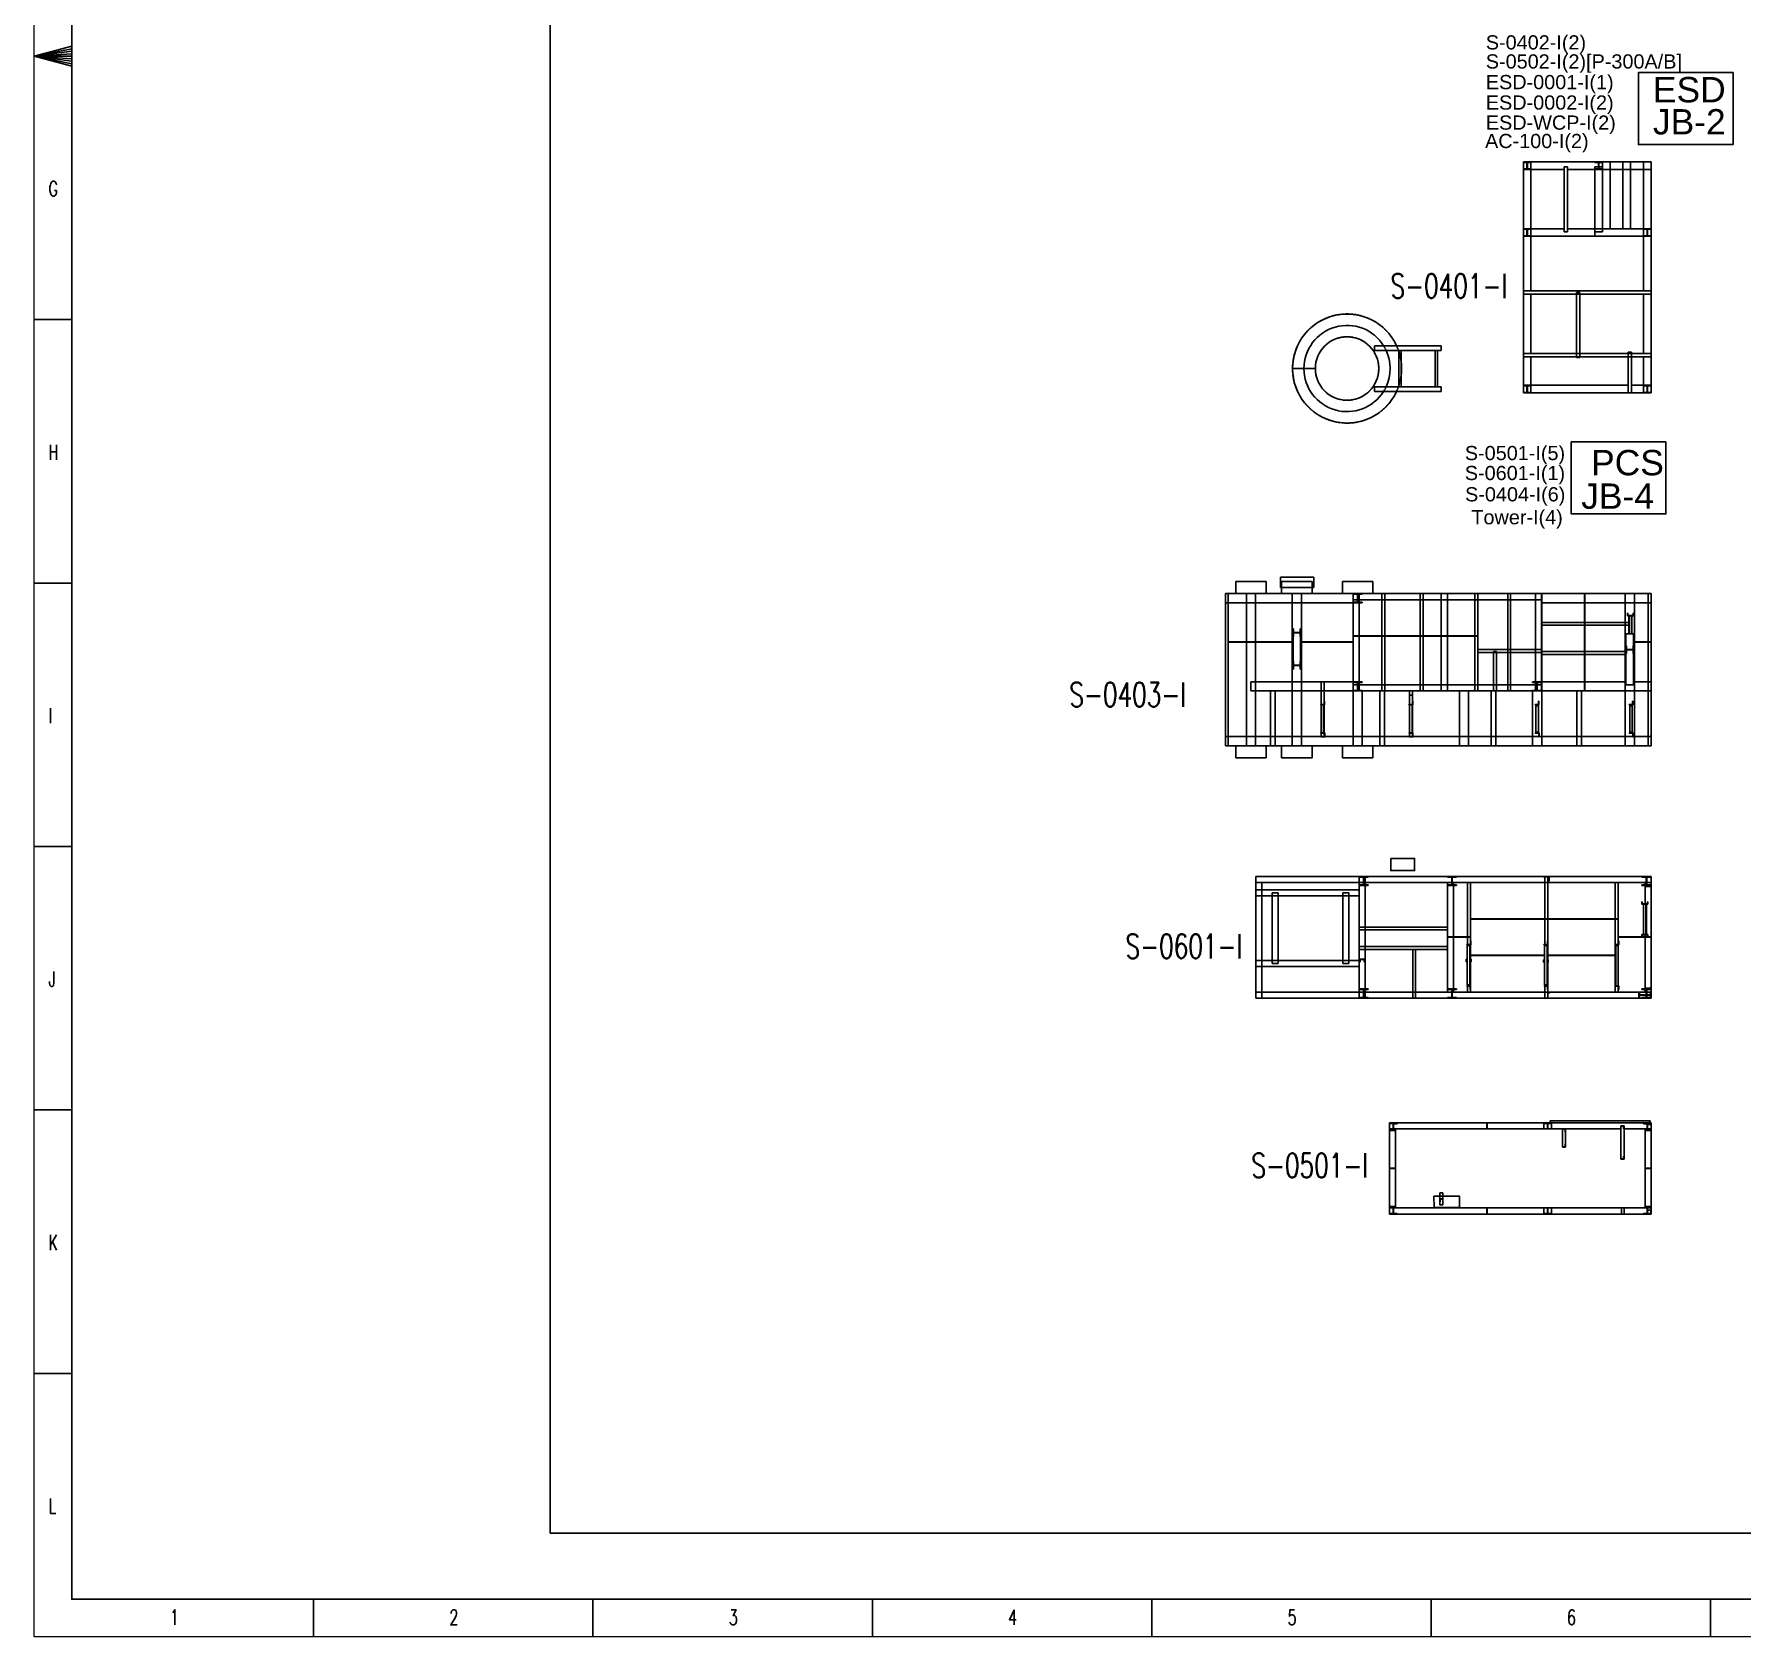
# Model space of a CAD drawing. Header units: inches. Extents: x 19 to 715735, y 34 to 210034.
# Drawn here: x 418735 to 532187, y 34 to 106499 of the extents above; entities that cross this region are included whole.
import ezdxf
from ezdxf.enums import TextEntityAlignment as Align

# ---------------------------------------------------------------- set-up
doc = ezdxf.new("R2010")
doc.units = ezdxf.units.IN
doc.header["$MEASUREMENT"] = 0
doc.linetypes.add('CABLEROUTEPROGRESSUNIT-EMBED 1_DWG$0$HIDDEN2', pattern=[0.1875, 0.125, -0.0625])
for name, color, linetype in [('CABLEROUTEPROGRESSUNIT-EMBED 1_DWG$0$DwgTemplate', 7, 'Continuous'), ('cables', 7, 'Continuous'), ('ELECTRICAL', 7, 'Continuous'), ('Junction Boxes', 1, 'Continuous')]:
    doc.layers.add(name, color=color, linetype=linetype)
doc.layers.add('Layout', color=6, linetype='Continuous', lineweight=20)
doc.layers.add('SKIDS', color=3, linetype='Continuous', lineweight=30)
doc.styles.add('HZTXT', font='txt_qlt.shx', dxfattribs={"width": 0.7, "bigfont": 'hztxt.shx'})
doc.styles.get("Standard").update_dxf_attribs({"font": 'arial.ttf'})
doc.styles.add('TEG BORDER', font='txt_qlt.shx', dxfattribs={"width": 0.7, "bigfont": 'hztxt.shx'})

# ---------------------------------------------------------------- blocks, each defined once
blk = doc.blocks.new('TEG BORDER A2')
at = {"linetype": 'Continuous'}
for p, q in [((5, 415), (5, 5)), ((5, 5), (489, 5))]:
    blk.add_line(p, q, dxfattribs=at)
for p, q in [((5, 210), (0, 210)), ((1.25, 210), (3.75, 210)), ((0, 175), (5, 175)), ((0, 140), (5, 140)), ((0, 105), (5, 105)), ((0, 70), (5, 70)), ((0, 35), (5, 35)), ((37.12, 0), (37.12, 5)), ((74.25, 0), (74.25, 5)), ((111.38, 0), (111.38, 5)), ((148.5, 0), (148.5, 5)), ((185.63, 0), (185.63, 5)), ((222.75, 0), (222.75, 5))]:
    blk.add_line(p, q)
at = {"color": 5, "lineweight": 15}
blk.add_lwpolyline([(0, 420), (594, 420), (594, 0), (0, 0)], close=True, dxfattribs=at)
blk.add_lwpolyline([(5, 415), (589, 415), (589, 5), (5, 5)], close=True)
blk.add_lwpolyline([(0, 210), (5, 211.34), (5, 208.66), (0, 210), (5, 211), (5, 210.67), (0, 210), (5, 210.33), (5, 209.67), (0, 210), (5, 209.33), (5, 209), (0, 210)])
at = {"char_height": 2, "width": 2, "style": 'TEG BORDER'}
for s, insert, attachment_point in [('G', (1.91, 193.39), 1), ('H', (1.91, 158.39), 1), ('I', (1.91, 123.39), 1), ('J', (1.91, 88.39), 1), ('K', (1.91, 53.39), 1), ('L', (1.91, 18.39), 1), ('1', (18.05, 1.59), 7), ('2', (55.17, 1.59), 7), ('3', (92.3, 1.59), 7), ('4', (129.42, 1.59), 7), ('5', (166.55, 1.59), 7), ('6', (203.67, 1.59), 7)]:
    blk.add_mtext(s, dxfattribs=dict(at, insert=insert, attachment_point=attachment_point))

msp = doc.modelspace()

# ---------------------------------------------------------------- linework, layer by layer
at = {"layer": 'CABLEROUTEPROGRESSUNIT-EMBED 1_DWG$0$DwgTemplate', "color": 9, "linetype": 'Continuous', "lineweight": 25}
for p, q in [((517672, 97983), (517672, 98020)), ((517672, 98020), (518177, 98020)), ((517672, 98020), (522925, 98020)), ((517672, 97515), (517672, 98020)), ((517672, 89440), (517672, 98020)), ((517672, 98020), (518177, 98020)), ((517912, 97983), (517672, 97983)), ((517912, 97551), (517912, 97983)), ((517938, 97983), (518177, 97983)), ((517938, 97551), (517938, 97983)), ((518177, 98020), (518177, 97983)), ((518177, 89440), (518177, 98020)), ((520393, 97678), (520393, 93373)), ((520393, 97678), (520608, 97678)), ((520608, 97678), (520608, 93373)), ((522420, 97983), (522420, 98020)), ((522420, 98020), (522925, 98020)), ((522659, 97983), (522420, 97983)), ((522420, 97678), (522420, 93373)), ((522420, 97678), (522925, 97678)), ((522659, 97551), (522659, 97983)), ((522685, 97983), (522925, 97983)), ((522685, 97551), (522685, 97983)), ((522925, 98020), (523430, 98020)), ((522925, 98020), (526157, 98020)), ((522925, 98020), (522925, 97983)), ((522925, 98020), (522925, 97515)), ((522925, 97678), (522925, 93373)), ((523430, 98020), (523430, 93575)), ((524288, 98020), (524793, 98020)), ((524288, 98020), (524288, 93575)), ((524793, 98020), (524793, 93575)), ((525652, 98020), (526157, 98020)), ((525652, 98020), (525652, 93575)), ((526157, 98020), (526157, 93575)), ((526157, 98020), (526157, 97515)), ((517672, 97551), (517912, 97551)), ((517672, 97551), (517672, 97515)), ((517672, 97515), (518177, 97515)), ((517672, 97515), (520393, 97515)), ((518177, 97551), (517938, 97551)), ((518177, 97515), (518177, 97551)), ((518177, 97515), (520393, 97515)), ((518177, 97515), (518177, 89440)), ((520608, 97515), (522420, 97515)), ((520608, 97515), (522925, 97515)), ((522420, 97551), (522659, 97551)), ((522420, 97551), (522420, 97515)), ((522420, 97515), (522925, 97515)), ((522420, 97515), (522420, 93070)), ((522925, 97551), (522685, 97551)), ((522925, 97515), (522925, 97551)), ((525652, 97515), (522925, 97515)), ((522925, 97515), (526157, 97515)), ((525652, 93575), (525652, 97515)), ((517672, 93070), (517672, 93575)), ((517672, 93575), (520393, 93575)), ((517672, 93539), (517672, 93575)), ((517672, 93575), (518177, 93575)), ((517912, 93539), (517672, 93539)), ((517672, 93107), (517672, 93070)), ((517672, 93107), (517912, 93107)), ((517672, 93070), (526157, 93070)), ((517672, 93070), (518177, 93070)), ((517912, 93107), (517912, 93539)), ((517938, 93539), (518177, 93539)), ((517938, 93107), (517938, 93539)), ((518177, 93107), (517938, 93107)), ((518177, 93575), (518177, 93539)), ((518177, 93070), (518177, 93107)), ((520608, 93373), (520393, 93373)), ((520608, 93575), (526157, 93575)), ((522925, 93373), (522420, 93373)), ((522420, 93070), (525652, 93070)), ((525652, 93575), (526157, 93575)), ((525652, 93539), (525652, 93575)), ((525652, 93575), (526157, 93575)), ((525652, 93575), (525652, 89440)), ((525891, 93539), (525652, 93539)), ((525652, 93107), (525891, 93107)), ((525652, 93107), (525652, 93070)), ((525652, 93070), (526157, 93070)), ((525652, 89440), (525652, 93070)), ((525891, 93107), (525891, 93539)), ((525918, 93107), (525918, 93539)), ((525918, 93539), (526157, 93539)), ((526157, 93107), (525918, 93107)), ((526157, 93575), (526157, 93070)), ((526157, 93575), (526157, 93539)), ((526157, 93575), (526157, 89440)), ((526157, 93070), (526157, 93107)), ((517672, 89226), (517672, 89440)), ((526157, 89440), (517672, 89440)), ((526157, 89226), (517672, 89226)), ((517672, 85278), (517672, 89226)), ((518177, 89226), (518177, 85278)), ((518177, 85278), (518177, 89226)), ((521202, 89331), (521202, 85027)), ((521202, 89331), (521416, 89331)), ((521416, 89331), (521416, 85027)), ((525652, 85278), (525652, 89226)), ((525652, 89226), (525652, 85278)), ((526157, 89440), (526157, 89226)), ((526157, 89226), (526157, 85278)), ((512218, 85802), (507780, 85802)), ((507780, 85495), (507780, 85802)), ((512218, 85495), (507780, 85495)), ((509389, 85495), (509389, 83070)), ((509389, 85495), (509551, 85495)), ((509551, 85495), (509551, 83070)), ((511814, 85495), (511814, 83070)), ((511814, 85495), (511975, 85495)), ((511975, 83070), (511975, 85495)), ((512218, 85802), (512218, 85495)), ((517672, 85064), (517672, 85278)), ((526157, 85278), (517672, 85278)), ((524636, 85384), (524850, 85384)), ((524636, 85384), (524636, 82666)), ((524850, 85384), (524850, 82666)), ((526157, 85278), (526157, 85064)), ((526157, 85064), (517672, 85064)), ((517672, 83171), (517672, 85064)), ((518177, 85064), (518177, 83171)), ((518177, 83171), (518177, 85064)), ((521416, 85027), (521202, 85027)), ((525652, 83171), (525652, 85064)), ((525652, 85064), (525652, 83171)), ((526157, 85064), (526157, 83171)), ((512218, 83070), (507780, 83070)), ((507780, 82763), (507780, 83070)), ((509551, 83070), (509389, 83070)), ((511975, 83070), (511814, 83070)), ((512218, 83070), (512218, 82763)), ((517672, 83171), (518177, 83171)), ((517672, 83135), (517672, 83171)), ((517672, 82703), (517672, 83135)), ((517912, 83135), (517672, 83135)), ((517672, 82703), (517672, 83135)), ((517912, 82703), (517912, 83135)), ((517938, 83135), (518177, 83135)), ((517938, 82703), (517938, 83135)), ((524636, 83171), (518177, 83171)), ((524636, 83171), (518177, 83171)), ((518177, 83171), (518177, 83135)), ((518177, 82703), (518177, 83135)), ((525652, 83171), (524850, 83171)), ((525652, 83171), (524850, 83171)), ((525652, 83135), (525652, 83171)), ((525652, 83171), (526157, 83171)), ((525891, 83135), (525652, 83135)), ((525652, 83135), (525652, 82703)), ((525891, 82703), (525891, 83135)), ((525918, 83135), (526157, 83135)), ((525918, 82703), (525918, 83135)), ((526157, 83171), (526157, 83135)), ((526157, 83135), (526157, 82703)), ((526157, 83135), (526157, 82703)), ((507780, 82763), (512218, 82763)), ((517672, 82703), (517912, 82703)), ((517672, 82703), (517672, 82666)), ((517672, 82666), (518177, 82666)), ((518177, 82703), (517938, 82703)), ((518177, 82666), (518177, 82703)), ((524636, 82666), (518177, 82666)), ((524850, 82666), (524636, 82666)), ((525652, 82666), (524850, 82666)), ((525652, 82703), (525891, 82703)), ((525652, 82703), (525652, 82666)), ((525652, 82666), (526157, 82666)), ((526157, 82703), (525918, 82703)), ((526157, 82666), (526157, 82703)), ((497874, 69333), (498068, 69333)), ((497874, 69333), (497874, 59232)), ((497874, 68727), (497874, 69333)), ((506359, 69333), (497874, 69333)), ((498068, 69333), (498068, 59232)), ((498561, 69333), (498561, 70141)), ((498561, 70141), (500581, 70141)), ((499268, 69333), (499874, 69333)), ((499268, 59232), (499268, 69333)), ((499874, 59232), (499874, 69333)), ((500581, 70141), (500581, 69333)), ((501612, 70141), (503632, 70141)), ((501612, 69333), (501612, 70141)), ((502319, 69333), (502925, 69333)), ((502319, 59232), (502319, 69333)), ((502925, 59232), (502925, 69333)), ((503632, 70141), (503632, 69333)), ((505652, 70141), (507672, 70141)), ((505652, 69333), (505652, 70141)), ((506965, 69333), (506359, 69333)), ((506359, 69333), (506359, 69293)), ((506359, 69333), (506763, 69333)), ((506359, 69333), (506359, 62868)), ((506359, 68929), (506359, 69333)), ((518884, 69333), (506359, 69333)), ((506359, 69293), (506648, 69293)), ((506648, 69293), (506648, 68767)), ((506676, 68767), (506676, 69293)), ((506676, 69293), (506965, 69293)), ((506763, 69333), (506763, 62868)), ((506965, 69293), (506965, 69333)), ((507672, 70141), (507672, 69333)), ((508266, 69333), (508266, 62868)), ((508266, 69333), (508460, 69333)), ((508460, 69333), (508460, 62868)), ((510812, 69333), (511006, 69333)), ((510812, 62868), (510812, 69333)), ((511006, 62868), (511006, 69333)), ((512218, 69333), (512622, 69333)), ((512218, 62868), (512218, 69333)), ((512622, 62868), (512622, 69333)), ((512622, 69333), (512622, 69309)), ((514448, 69333), (514448, 62868)), ((514448, 69333), (514642, 69333)), ((514642, 69333), (514642, 62868)), ((516630, 69333), (516824, 69333)), ((516630, 69333), (516630, 62868)), ((516824, 69333), (516824, 62868)), ((518480, 62868), (518480, 69333)), ((518480, 69333), (518884, 69333)), ((518884, 62868), (518884, 69333)), ((518884, 69333), (518884, 68929)), ((518891, 69333), (518884, 69333)), ((518884, 69293), (518884, 69333)), ((518884, 69293), (518891, 69293)), ((518891, 69333), (518891, 59232)), ((526157, 69333), (518891, 69333)), ((518891, 69333), (518891, 69293)), ((521741, 69333), (521765, 69333)), ((521741, 67232), (521741, 69333)), ((521765, 69333), (521765, 67232)), ((524440, 59232), (524440, 69333)), ((524440, 69333), (525046, 69333)), ((525046, 59232), (525046, 69333)), ((525963, 69333), (526157, 69333)), ((525963, 59232), (525963, 69333)), ((526157, 59232), (526157, 69333)), ((526157, 69333), (526157, 68727)), ((506359, 68727), (497874, 68727)), ((506359, 68727), (498068, 68727)), ((498068, 68727), (498068, 59838)), ((518884, 68929), (506359, 68929)), ((506648, 68767), (506359, 68767)), ((506359, 68767), (506359, 68727)), ((506359, 68727), (506965, 68727)), ((506965, 68767), (506676, 68767)), ((518480, 68929), (506763, 68929)), ((506763, 68929), (506763, 63272)), ((506965, 68727), (506965, 68767)), ((518480, 63272), (518480, 68929)), ((518884, 68727), (518884, 68767)), ((518884, 68767), (518891, 68767)), ((518884, 68727), (518891, 68727)), ((518891, 68767), (518891, 68727)), ((525963, 68727), (518891, 68727)), ((526157, 68727), (518891, 68727)), ((525963, 59838), (525963, 68727)), ((502406, 67000), (502369, 67000)), ((502369, 67000), (502369, 66495)), ((502406, 66760), (502406, 67000)), ((502838, 67000), (502838, 66760)), ((502874, 67000), (502838, 67000)), ((502874, 66495), (502874, 67000)), ((524672, 67426), (518891, 67426)), ((518891, 67232), (518891, 67426)), ((524672, 67232), (518891, 67232)), ((521741, 67232), (521765, 67232)), ((521741, 65293), (521741, 67232)), ((521765, 67232), (521741, 67232)), ((521765, 67232), (521765, 65293)), ((524588, 68026), (524588, 67864)), ((524619, 68026), (524588, 68026)), ((524588, 67864), (524999, 67864)), ((524619, 67877), (524619, 68026)), ((524968, 67877), (524619, 67877)), ((524672, 67864), (524672, 66666)), ((524715, 67864), (524715, 66666)), ((524878, 66666), (524878, 67864)), ((524968, 68026), (524968, 67877)), ((524999, 68026), (524968, 68026)), ((524999, 67864), (524999, 68026)), ((498057, 66101), (498057, 66125)), ((498057, 66125), (499571, 66125)), ((499571, 66101), (498057, 66101)), ((499571, 66125), (499571, 66101)), ((499571, 66125), (502369, 66125)), ((499571, 66101), (499571, 66125)), ((502369, 66101), (499571, 66101)), ((502369, 66747), (502874, 66747)), ((502369, 64565), (502369, 66747)), ((502369, 66495), (502406, 66495)), ((502838, 66760), (502406, 66760)), ((502406, 66734), (502838, 66734)), ((502406, 66495), (502406, 66734)), ((502838, 66734), (502838, 66495)), ((502838, 66495), (502874, 66495)), ((502874, 64565), (502874, 66747)), ((502874, 66125), (506359, 66125)), ((506359, 66101), (502874, 66101)), ((506359, 66529), (508460, 66529)), ((506359, 66505), (506359, 66529)), ((508460, 66505), (506359, 66505)), ((508460, 66529), (508460, 66505)), ((508460, 66505), (508460, 66529)), ((508460, 66529), (511006, 66529)), ((511006, 66505), (508460, 66505)), ((511006, 66505), (511006, 66529)), ((511006, 66529), (512420, 66529)), ((511006, 66529), (511006, 66505)), ((512420, 66505), (511006, 66505)), ((512420, 66505), (512420, 66529)), ((512420, 66529), (514642, 66529)), ((512420, 66529), (512420, 66505)), ((514642, 66505), (512420, 66505)), ((514642, 66529), (514642, 66505)), ((518884, 66125), (518891, 66125)), ((518891, 66101), (518884, 66101)), ((518891, 66125), (518891, 66101)), ((524490, 65868), (524490, 66666)), ((524490, 66666), (524996, 66666)), ((524527, 65868), (524490, 65868)), ((524490, 65868), (524490, 65363)), ((524527, 65629), (524527, 65868)), ((524959, 65868), (524959, 65629)), ((524996, 65868), (524959, 65868)), ((524996, 65868), (524996, 66666)), ((524996, 66125), (526157, 66125)), ((526157, 66101), (524996, 66101)), ((524996, 65363), (524996, 65868)), ((524999, 65844), (524996, 65844)), ((524999, 65682), (524999, 65844)), ((526157, 66125), (526157, 66101)), ((502406, 64818), (502369, 64818)), ((502369, 64818), (502369, 64313)), ((502406, 64578), (502406, 64818)), ((502838, 64818), (502838, 64578)), ((502874, 64818), (502838, 64818)), ((502874, 64313), (502874, 64818)), ((514642, 65422), (514642, 65616)), ((514642, 65616), (518884, 65616)), ((514642, 65422), (518884, 65422)), ((515692, 62868), (515692, 65495)), ((515692, 65495), (515886, 65495)), ((515886, 62868), (515886, 65495)), ((518884, 65616), (518884, 65422)), ((524490, 65486), (518891, 65486)), ((518891, 65293), (518891, 65486)), ((524490, 65293), (518891, 65293)), ((521765, 65293), (521741, 65293)), ((521741, 62868), (521741, 65293)), ((521741, 65293), (521765, 65293)), ((521765, 65293), (521765, 62868)), ((524490, 65363), (524527, 65363)), ((524490, 63272), (524490, 65363)), ((524959, 65629), (524527, 65629)), ((524527, 65363), (524527, 65603)), ((524527, 65603), (524959, 65603)), ((524959, 65603), (524959, 65363)), ((524959, 65363), (524996, 65363)), ((524996, 65682), (524999, 65682)), ((524996, 63272), (524996, 65363)), ((502874, 64565), (502369, 64565)), ((502369, 64313), (502406, 64313)), ((502838, 64578), (502406, 64578)), ((502406, 64552), (502838, 64552)), ((502406, 64313), (502406, 64552)), ((502838, 64552), (502838, 64313)), ((502838, 64313), (502874, 64313)), ((499571, 63474), (506359, 63474)), ((499571, 62868), (499571, 63474)), ((499571, 62868), (506359, 62868)), ((500874, 59232), (500874, 62868)), ((500874, 62868), (501177, 62868)), ((501177, 59232), (501177, 62868)), ((504242, 61963), (504242, 63474)), ((504242, 63474), (504436, 63474)), ((504436, 61963), (504436, 63474)), ((506359, 63474), (506359, 63434)), ((506965, 63474), (506359, 63474)), ((506359, 63434), (506648, 63434)), ((506359, 62868), (506359, 63272)), ((506359, 63272), (518884, 63272)), ((506648, 62909), (506359, 62909)), ((506359, 62909), (506359, 62868)), ((506359, 62868), (518884, 62868)), ((506763, 62868), (506359, 62868)), ((506359, 62868), (506965, 62868)), ((506365, 59232), (506365, 62868)), ((506648, 63434), (506648, 62909)), ((506676, 63434), (506965, 63434)), ((506676, 62909), (506676, 63434)), ((506965, 62909), (506676, 62909)), ((518480, 63272), (506763, 63272)), ((506965, 63434), (506965, 63474)), ((506965, 62868), (506965, 62909)), ((506972, 59232), (506972, 62868)), ((508147, 59232), (508147, 62868)), ((508460, 62868), (508266, 62868)), ((508450, 59232), (508450, 62868)), ((510117, 62598), (510117, 62868)), ((510117, 62598), (510311, 62598)), ((510117, 61963), (510117, 62598)), ((510311, 62598), (510117, 62598)), ((510311, 62598), (510311, 62868)), ((510311, 62194), (510311, 62598)), ((511006, 62868), (510812, 62868)), ((512622, 62868), (512218, 62868)), ((512622, 63272), (512622, 63248)), ((512622, 63248), (512622, 63272)), ((513430, 59232), (513430, 62868)), ((514036, 59232), (514036, 62868)), ((514642, 62868), (514448, 62868)), ((515543, 59232), (515543, 62868)), ((515886, 62868), (515692, 62868)), ((515846, 59232), (515846, 62868)), ((516824, 62868), (516630, 62868)), ((518278, 63474), (518278, 63434)), ((518884, 63474), (518278, 63474)), ((518278, 63434), (518567, 63434)), ((518278, 62909), (518278, 62868)), ((518567, 62909), (518278, 62909)), ((518278, 62868), (518884, 62868)), ((518285, 62868), (518285, 59232)), ((518884, 62868), (518480, 62868)), ((518567, 63434), (518567, 62909)), ((518596, 62909), (518596, 63434)), ((518596, 63434), (518884, 63434)), ((518884, 62909), (518596, 62909)), ((518884, 63474), (524490, 63474)), ((518884, 63434), (518884, 63474)), ((518884, 63272), (518884, 62868)), ((518884, 62868), (518884, 62909)), ((518884, 62868), (526157, 62868)), ((521233, 62868), (521536, 62868)), ((521233, 59232), (521233, 62868)), ((521536, 59232), (521536, 62868)), ((521765, 62868), (521741, 62868)), ((524996, 63272), (524490, 63272)), ((524996, 63474), (526157, 63474)), ((526157, 63474), (526157, 62868)), ((504212, 61963), (504212, 61939)), ((504442, 61963), (504212, 61963)), ((504212, 61939), (504466, 61939)), ((504242, 60080), (504242, 61939)), ((504252, 61939), (504426, 61939)), ((504252, 61939), (504252, 60080)), ((504426, 60080), (504426, 61939)), ((504436, 60080), (504436, 61939)), ((504466, 62194), (504442, 62194)), ((504442, 62194), (504442, 61963)), ((504466, 61939), (504466, 62194)), ((510301, 61963), (510070, 61963)), ((510070, 61963), (510070, 61939)), ((510070, 61939), (510325, 61939)), ((510111, 61939), (510111, 60080)), ((510111, 61939), (510284, 61939)), ((510284, 60080), (510284, 61939)), ((510325, 62194), (510301, 62194)), ((510301, 62194), (510301, 61963)), ((510311, 60080), (510311, 61939)), ((510325, 61939), (510325, 62194)), ((518684, 61963), (518454, 61963)), ((518454, 61963), (518454, 61939)), ((518454, 61939), (518709, 61939)), ((518495, 61888), (518495, 60132)), ((518668, 61888), (518495, 61888)), ((518668, 60132), (518668, 61888)), ((518684, 62194), (518684, 61963)), ((518709, 62194), (518684, 62194)), ((518709, 61939), (518709, 62194)), ((524697, 61963), (524697, 61939)), ((524927, 61963), (524697, 61963)), ((524697, 61939), (524951, 61939)), ((524911, 61888), (524737, 61888)), ((524737, 61888), (524737, 60132)), ((524911, 60132), (524911, 61888)), ((524951, 62194), (524927, 62194)), ((524927, 62194), (524927, 61963)), ((524951, 61939), (524951, 62194)), ((518668, 60132), (518495, 60132)), ((524911, 60132), (524737, 60132)), ((497874, 59838), (504454, 59838)), ((497874, 59232), (497874, 59838)), ((498068, 59232), (497874, 59232)), ((497874, 59232), (526157, 59232)), ((504454, 59838), (498068, 59838)), ((498561, 58424), (498561, 59232)), ((499874, 59232), (499268, 59232)), ((500581, 59232), (500581, 58424)), ((501177, 59232), (500874, 59232)), ((501612, 58424), (501612, 59232)), ((502925, 59232), (502319, 59232)), ((503632, 59232), (503632, 58424)), ((504224, 60080), (504224, 60056)), ((504478, 60080), (504224, 60080)), ((504224, 60056), (504454, 60056)), ((504242, 59826), (504242, 60056)), ((504436, 59826), (504242, 59826)), ((504426, 60080), (504252, 60080)), ((504436, 59826), (504436, 60056)), ((504454, 60056), (504454, 59826)), ((504454, 59826), (504478, 59826)), ((504478, 59826), (504478, 60080)), ((510313, 59838), (504478, 59838)), ((504478, 59838), (510313, 59838)), ((505652, 58424), (505652, 59232)), ((506972, 59232), (506365, 59232)), ((507672, 59232), (507672, 58424)), ((508450, 59232), (508147, 59232)), ((510082, 60080), (510082, 60056)), ((510337, 60080), (510082, 60080)), ((510082, 60056), (510313, 60056)), ((510284, 60080), (510111, 60080)), ((510117, 59826), (510117, 60056)), ((510311, 59826), (510117, 59826)), ((510311, 59826), (510311, 60056)), ((510313, 60056), (510313, 59826)), ((510313, 59826), (510337, 59826)), ((510337, 59826), (510337, 60080)), ((518697, 59838), (510337, 59838)), ((510337, 59838), (518697, 59838)), ((514036, 59232), (513430, 59232)), ((515846, 59232), (515543, 59232)), ((518891, 59232), (518285, 59232)), ((518466, 60080), (518466, 60056)), ((518721, 60080), (518466, 60080)), ((518466, 60056), (518697, 60056)), ((518697, 60056), (518697, 59826)), ((518697, 59826), (518721, 59826)), ((518721, 59826), (518721, 60080)), ((524939, 59838), (518721, 59838)), ((518721, 59838), (524939, 59838)), ((521536, 59232), (521233, 59232)), ((525046, 59232), (524440, 59232)), ((524709, 60080), (524709, 60056)), ((524963, 60080), (524709, 60080)), ((524709, 60056), (524939, 60056)), ((524939, 60056), (524939, 59826)), ((524939, 59826), (524963, 59826)), ((524963, 59826), (524963, 60080)), ((525963, 59838), (524963, 59838)), ((524963, 59838), (526157, 59838)), ((526157, 59232), (525963, 59232)), ((526157, 59838), (526157, 59232)), ((500581, 58424), (498561, 58424)), ((503632, 58424), (501612, 58424)), ((507672, 58424), (505652, 58424)), ((506763, 50545), (499895, 50545)), ((499895, 50141), (499895, 50545)), ((506763, 50141), (499895, 50141)), ((499895, 50141), (499895, 42464)), ((499895, 50141), (500299, 50141)), ((500299, 50141), (500299, 42464)), ((500299, 50141), (500299, 42868)), ((500299, 50141), (506763, 50141)), ((506763, 50545), (506763, 50505)), ((506763, 50545), (507369, 50545)), ((506763, 50141), (506763, 50545)), ((519002, 50545), (506763, 50545)), ((506763, 50545), (506763, 42464)), ((506763, 50545), (507167, 50545)), ((506763, 50505), (507052, 50505)), ((526157, 50141), (506763, 50141)), ((506763, 49979), (506763, 49939)), ((507052, 49979), (506763, 49979)), ((506763, 49939), (507369, 49939)), ((507052, 50505), (507052, 49979)), ((507369, 50505), (507080, 50505)), ((507080, 50505), (507080, 49979)), ((507080, 49979), (507369, 49979)), ((507167, 50545), (507167, 42464)), ((525753, 50141), (507167, 50141)), ((507167, 50141), (507167, 42868)), ((507369, 50545), (507369, 50505)), ((507369, 49979), (507369, 49939)), ((512622, 50545), (513228, 50545)), ((512622, 50545), (512622, 50505)), ((512622, 50505), (512911, 50505)), ((512622, 50141), (512622, 42868)), ((512622, 50141), (513026, 50141)), ((512622, 49979), (512622, 49939)), ((512911, 49979), (512622, 49979)), ((512622, 49939), (513228, 49939)), ((512911, 50505), (512911, 49979)), ((513228, 50505), (512939, 50505)), ((512939, 50505), (512939, 49979)), ((512939, 49979), (513228, 49979)), ((513026, 50141), (513026, 42868)), ((513228, 50545), (513228, 50505)), ((513228, 49979), (513228, 49939)), ((513963, 46032), (513963, 50141)), ((513963, 50141), (514157, 50141)), ((514157, 46262), (514157, 50141)), ((519002, 50545), (519153, 50545)), ((519153, 50521), (519002, 50521)), ((519095, 50521), (519095, 46032)), ((519389, 50545), (519153, 50545)), ((519153, 50545), (519153, 50521)), ((519153, 50521), (519370, 50521)), ((519288, 50521), (519288, 46262)), ((519358, 50242), (519370, 50242)), ((519370, 50521), (519370, 50242)), ((519370, 50242), (519389, 50242)), ((526157, 50545), (519389, 50545)), ((519389, 50242), (519389, 50545)), ((519389, 50242), (519389, 50266)), ((523781, 50141), (523975, 50141)), ((523781, 46032), (523781, 50141)), ((523975, 46032), (523975, 50141)), ((525551, 50545), (526157, 50545)), ((525551, 50545), (525551, 50505)), ((525551, 50505), (525840, 50505)), ((525840, 49979), (525551, 49979)), ((525551, 49979), (525551, 49939)), ((525551, 49939), (526157, 49939)), ((525753, 48720), (525753, 50141)), ((525840, 50505), (525840, 49979)), ((526157, 50505), (525868, 50505)), ((525868, 50505), (525868, 49979)), ((525868, 49979), (526157, 49979)), ((526157, 50545), (526157, 50505)), ((526157, 50545), (526157, 50141)), ((526157, 50141), (526157, 49979)), ((526157, 49979), (526157, 49939)), ((526157, 49939), (526157, 49888)), ((499895, 49252), (499895, 49656)), ((506763, 49656), (499895, 49656)), ((506763, 49252), (499895, 49252)), ((500985, 49454), (501389, 49454)), ((500985, 49454), (500985, 44767)), ((501389, 49454), (501389, 44767)), ((505672, 49454), (505672, 44767)), ((505672, 49454), (506076, 49454)), ((506076, 49454), (506076, 44767)), ((525565, 48870), (525535, 48870)), ((525535, 48870), (525535, 48707)), ((525565, 48720), (525565, 48870)), ((526157, 49888), (525753, 49888)), ((525753, 48720), (525753, 49888)), ((525945, 48870), (525915, 48870)), ((525915, 48870), (525915, 48720)), ((525945, 48707), (525945, 48870)), ((526157, 43122), (526157, 49888)), ((514157, 47741), (519288, 47741)), ((514157, 47717), (514157, 47741)), ((519288, 47717), (514157, 47717)), ((519288, 47717), (519288, 47741)), ((519288, 47741), (523975, 47741)), ((519288, 47741), (519288, 47717)), ((523975, 47717), (519288, 47717)), ((523975, 47741), (523975, 47717)), ((525535, 48707), (525945, 48707)), ((525915, 48720), (525565, 48720)), ((525656, 48707), (525656, 46687)), ((525818, 46687), (525818, 48707)), ((525861, 46687), (525861, 48707)), ((506763, 46989), (506763, 47183)), ((512622, 47183), (506763, 47183)), ((512622, 46989), (506763, 46989)), ((512622, 47183), (512622, 46989)), ((512622, 46505), (512622, 46529)), ((512622, 46529), (514157, 46529)), ((514157, 46529), (514157, 46505)), ((523975, 46505), (523975, 46529)), ((523975, 46529), (525535, 46529)), ((525945, 46687), (525535, 46687)), ((525535, 46687), (525535, 46525)), ((525535, 46525), (525565, 46525)), ((525565, 46525), (525565, 46674)), ((525565, 46674), (525915, 46674)), ((525565, 46529), (525915, 46529)), ((525753, 42868), (525753, 46674)), ((525753, 43122), (525753, 46674)), ((525915, 46674), (525915, 46525)), ((525915, 46525), (525945, 46525)), ((525945, 46525), (525945, 46687)), ((525945, 46529), (526157, 46529)), ((526157, 46529), (526157, 46505)), ((506763, 45697), (506763, 45890)), ((512622, 45890), (506763, 45890)), ((512622, 45697), (506763, 45697)), ((510319, 42464), (510319, 45697)), ((510319, 45697), (510513, 45697)), ((510513, 42464), (510513, 45697)), ((514157, 46505), (512622, 46505)), ((512622, 45890), (512622, 45697)), ((513921, 46032), (513921, 46008)), ((514151, 46032), (513921, 46032)), ((513921, 46008), (514175, 46008)), ((513949, 45956), (514123, 45956)), ((513949, 43336), (513949, 45956)), ((513963, 45956), (513963, 46008)), ((514123, 43336), (514123, 45956)), ((514151, 46262), (514151, 46032)), ((514175, 46262), (514151, 46262)), ((514157, 43284), (514157, 46008)), ((514175, 46008), (514175, 46262)), ((519040, 46032), (519040, 46008)), ((519270, 46032), (519040, 46032)), ((519040, 46008), (519295, 46008)), ((519080, 45956), (519254, 45956)), ((519080, 43336), (519080, 45956)), ((519095, 46008), (519095, 45956)), ((519254, 43336), (519254, 45956)), ((519295, 46262), (519270, 46262)), ((519270, 46262), (519270, 46032)), ((519288, 46008), (519288, 43284)), ((519295, 46008), (519295, 46262)), ((523767, 46032), (523767, 46008)), ((523998, 46032), (523767, 46032)), ((523767, 46008), (524022, 46008)), ((523781, 43284), (523781, 46008)), ((523808, 45956), (523981, 45956)), ((523808, 43284), (523808, 45956)), ((526157, 46505), (523975, 46505)), ((523975, 45956), (523975, 46008)), ((523981, 43284), (523981, 45956)), ((523998, 46262), (523998, 46032)), ((524022, 46262), (523998, 46262)), ((524022, 46008), (524022, 46262)), ((499895, 44565), (499895, 44969)), ((506763, 44969), (499895, 44969)), ((506763, 44565), (499895, 44565)), ((501389, 44767), (500985, 44767)), ((506076, 44767), (505672, 44767)), ((506804, 45058), (506804, 44885)), ((507127, 45058), (506804, 45058)), ((506804, 44885), (506836, 44885)), ((506836, 45038), (507095, 45038)), ((506836, 44885), (506836, 45038)), ((507095, 45038), (507095, 44885)), ((507095, 44885), (507127, 44885)), ((507127, 44885), (507127, 45058)), ((513949, 45058), (513874, 45058)), ((513874, 45058), (513874, 44885)), ((513874, 44885), (513907, 44885)), ((513907, 45038), (513949, 45038)), ((513907, 44885), (513907, 45038)), ((514198, 45058), (514123, 45058)), ((514123, 45038), (514165, 45038)), ((514157, 45317), (519080, 45317)), ((514157, 45293), (514157, 45317)), ((519080, 45293), (514157, 45293)), ((514165, 45038), (514165, 44885)), ((514165, 44885), (514198, 44885)), ((514198, 44885), (514198, 45058)), ((519006, 45017), (519006, 44844)), ((519080, 45017), (519006, 45017)), ((519006, 44844), (519038, 44844)), ((519038, 44844), (519038, 44997)), ((519038, 44997), (519080, 44997)), ((519254, 45317), (519288, 45317)), ((519288, 45293), (519254, 45293)), ((519329, 45017), (519254, 45017)), ((519254, 44997), (519297, 44997)), ((519288, 45293), (519288, 45317)), ((519288, 45317), (523808, 45317)), ((519288, 45317), (519288, 45293)), ((523808, 45293), (519288, 45293)), ((519297, 44997), (519297, 44844)), ((519297, 44844), (519329, 44844)), ((519329, 44844), (519329, 45017)), ((514163, 43284), (513909, 43284)), ((513909, 43284), (513909, 43260)), ((513909, 43260), (514139, 43260)), ((514123, 43336), (513949, 43336)), ((513963, 43284), (513963, 43336)), ((513963, 42868), (513963, 43260)), ((514139, 43260), (514139, 43030)), ((514163, 43030), (514163, 43284)), ((519052, 43284), (519052, 43260)), ((519307, 43284), (519052, 43284)), ((519052, 43260), (519282, 43260)), ((519254, 43336), (519080, 43336)), ((519095, 43336), (519095, 43284)), ((519095, 43260), (519095, 42464)), ((519282, 43260), (519282, 43030)), ((519307, 43030), (519307, 43284)), ((524022, 43284), (523767, 43284)), ((523767, 43284), (523767, 43260)), ((523767, 43260), (523998, 43260)), ((523781, 42868), (523781, 43260)), ((523981, 43284), (523808, 43284)), ((523975, 42868), (523975, 43260)), ((523998, 43260), (523998, 43030)), ((524022, 43030), (524022, 43284)), ((526157, 43122), (525753, 43122)), ((526157, 43122), (526157, 43070)), ((499895, 42868), (506763, 42868)), ((499895, 42464), (499895, 42868)), ((499895, 42464), (500299, 42464)), ((499895, 42464), (506763, 42464)), ((506763, 42868), (500299, 42868)), ((506763, 43030), (506763, 43070)), ((506763, 43070), (507369, 43070)), ((507052, 43030), (506763, 43030)), ((506763, 42868), (526157, 42868)), ((506763, 42464), (506763, 42868)), ((506763, 42505), (507052, 42505)), ((506763, 42505), (506763, 42464)), ((507167, 42464), (506763, 42464)), ((506763, 42464), (507369, 42464)), ((506763, 42464), (526157, 42464)), ((507052, 42505), (507052, 43030)), ((507080, 43030), (507369, 43030)), ((507080, 42505), (507080, 43030)), ((507369, 42505), (507080, 42505)), ((525753, 42868), (507167, 42868)), ((507369, 43070), (507369, 43030)), ((507369, 42464), (507369, 42505)), ((510513, 42464), (510319, 42464)), ((512622, 43070), (513228, 43070)), ((512622, 43070), (512622, 43030)), ((512622, 43030), (512911, 43030)), ((513026, 42868), (512622, 42868)), ((512622, 42505), (512622, 42464)), ((512911, 42505), (512622, 42505)), ((512622, 42464), (513228, 42464)), ((512911, 43030), (512911, 42505)), ((513228, 43030), (512939, 43030)), ((512939, 43030), (512939, 42505)), ((512939, 42505), (513228, 42505)), ((513228, 43070), (513228, 43030)), ((513228, 42505), (513228, 42464)), ((514157, 42868), (513963, 42868)), ((514139, 43030), (514163, 43030)), ((514157, 42868), (514157, 43030)), ((519288, 42464), (519095, 42464)), ((519282, 43030), (519307, 43030)), ((519288, 43030), (519288, 42464)), ((519389, 42767), (519389, 42743)), ((519389, 42464), (519389, 42488)), ((523975, 42868), (523781, 42868)), ((523998, 43030), (524022, 43030)), ((525381, 42868), (525349, 42868)), ((525349, 42868), (525349, 42464)), ((525349, 42464), (525381, 42464)), ((525381, 42677), (525381, 42868)), ((526125, 42677), (525381, 42677)), ((525381, 42464), (525381, 42655)), ((525381, 42655), (526125, 42655)), ((525551, 43070), (525551, 43030)), ((525551, 43070), (526157, 43070)), ((525551, 43030), (525840, 43030)), ((525840, 42505), (525551, 42505)), ((525551, 42505), (525551, 42464)), ((525551, 42464), (526157, 42464)), ((525840, 43030), (525840, 42505)), ((525868, 43030), (525868, 42505)), ((526157, 43030), (525868, 43030)), ((525868, 42505), (526157, 42505)), ((526125, 42868), (526125, 42677)), ((526157, 42868), (526125, 42868)), ((526125, 42655), (526125, 42464)), ((526125, 42464), (526157, 42464)), ((526157, 43070), (526157, 43030)), ((526157, 43030), (526157, 42868)), ((526157, 42464), (526157, 42868)), ((526157, 42868), (526157, 42464)), ((526157, 42505), (526157, 42464)), ((508783, 34181), (508783, 34145)), ((508783, 34181), (509288, 34181)), ((508783, 33777), (508783, 34145)), ((508783, 34145), (509023, 34145)), ((509023, 34145), (509023, 33713)), ((509049, 34145), (509049, 33713)), ((509288, 34145), (509049, 34145)), ((509049, 34117), (509288, 34117)), ((509049, 34117), (509049, 33777)), ((525652, 34181), (509288, 34181)), ((509288, 34117), (509288, 34181)), ((509288, 34181), (509288, 34145)), ((515248, 34181), (515272, 34181)), ((515248, 33777), (515248, 34181)), ((515272, 34181), (515272, 33777)), ((519036, 34181), (519541, 34181)), ((519036, 34181), (519036, 34145)), ((519036, 34181), (519036, 33777)), ((519036, 34181), (519541, 34181)), ((519036, 34145), (519275, 34145)), ((519275, 34145), (519275, 33777)), ((519302, 34145), (519302, 33777)), ((519541, 34145), (519302, 34145)), ((519453, 34312), (519470, 34312)), ((526069, 34312), (519453, 34312)), ((519454, 34181), (519453, 34312)), ((526087, 34312), (519470, 34312)), ((519541, 34181), (519541, 34145)), ((519541, 34181), (519541, 33777)), ((525652, 34181), (525652, 34117)), ((525652, 34181), (526157, 34181)), ((525652, 34181), (525652, 34145)), ((525652, 34145), (525891, 34145)), ((525652, 34117), (525891, 34117)), ((525891, 34145), (525891, 33713)), ((525891, 33777), (525891, 34117)), ((525918, 34145), (525918, 33713)), ((526157, 34145), (525918, 34145)), ((526072, 34082), (525918, 34079)), ((526072, 34082), (525918, 34082)), ((525918, 34054), (526089, 34058)), ((526069, 34312), (526070, 34181)), ((526087, 34312), (526069, 34312)), ((526071, 34145), (526072, 34082)), ((526088, 34181), (526087, 34312)), ((526089, 34058), (526088, 34145)), ((526157, 34181), (526157, 34145)), ((526157, 34145), (526157, 33777)), ((508783, 33713), (508783, 33777)), ((508783, 33777), (509023, 33777)), ((509023, 33777), (508783, 33777)), ((508783, 33713), (508783, 33676)), ((509023, 33713), (508783, 33713)), ((508783, 33676), (508783, 28626)), ((508783, 33676), (509187, 33676)), ((508783, 33676), (509187, 33676)), ((509049, 33777), (509187, 33777)), ((509049, 33713), (509187, 33713)), ((509187, 28525), (509187, 33777)), ((509187, 33777), (520274, 33777)), ((509187, 28525), (509187, 33777)), ((509187, 33777), (520274, 33777)), ((520274, 33777), (520274, 33752)), ((520479, 33777), (520274, 33777)), ((520274, 33777), (520274, 32565)), ((520274, 33777), (520479, 33777)), ((520274, 33752), (520453, 33752)), ((520453, 33752), (520453, 33572)), ((520453, 33572), (520479, 33572)), ((520479, 33777), (524156, 33777)), ((520479, 33572), (520479, 33777)), ((520479, 33777), (524156, 33777)), ((520479, 33777), (520479, 32565)), ((524156, 33976), (524361, 33976)), ((524156, 33976), (524156, 31757)), ((524156, 33976), (524156, 33950)), ((524361, 33976), (524156, 33976)), ((524156, 33950), (524335, 33950)), ((524335, 33950), (524335, 33771)), ((524335, 33771), (524361, 33771)), ((524361, 33976), (524361, 31757)), ((524361, 33771), (524361, 33976)), ((524361, 33777), (525753, 33777)), ((524361, 33777), (525753, 33777)), ((525753, 33777), (525753, 28525)), ((525753, 33777), (525891, 33777)), ((525753, 33777), (525753, 28525)), ((525891, 33713), (525753, 33713)), ((526157, 33676), (525753, 33676)), ((525753, 33676), (526157, 33676)), ((525918, 33777), (526157, 33777)), ((526157, 33777), (525918, 33777)), ((525918, 33713), (526157, 33713)), ((526157, 33713), (526157, 33777)), ((526157, 33713), (526157, 33676)), ((526157, 33676), (526157, 28626)), ((520453, 32591), (520274, 32591)), ((520274, 32591), (520274, 32565)), ((520274, 32565), (520479, 32565)), ((520479, 32565), (520274, 32565)), ((520479, 32770), (520453, 32770)), ((520453, 32770), (520453, 32591)), ((520479, 32565), (520479, 32770)), ((524335, 31783), (524156, 31783)), ((524156, 31783), (524156, 31757)), ((524335, 31962), (524335, 31783)), ((524361, 31962), (524335, 31962)), ((524361, 31757), (524361, 31962)), ((508783, 31175), (509187, 31175)), ((508783, 31151), (508783, 31175)), ((509187, 31151), (508783, 31151)), ((524156, 31757), (524361, 31757)), ((524361, 31757), (524156, 31757)), ((525753, 31175), (526157, 31175)), ((526157, 31151), (525753, 31151)), ((526157, 31175), (526157, 31151)), ((512115, 28727), (512115, 29535)), ((512115, 29535), (512320, 29535)), ((512320, 28727), (512320, 29535)), ((508783, 28626), (509187, 28626)), ((508783, 28626), (508783, 28589)), ((508783, 28626), (509187, 28626)), ((508783, 28525), (508783, 28589)), ((508783, 28589), (509023, 28589)), ((509023, 28525), (508783, 28525)), ((508783, 28525), (509023, 28525)), ((508783, 28157), (508783, 28525)), ((509023, 28589), (509023, 28157)), ((509187, 28589), (509049, 28589)), ((509049, 28589), (509049, 28157)), ((509049, 28525), (509049, 28157)), ((509187, 28525), (509049, 28525)), ((525753, 28525), (509187, 28525)), ((525753, 28525), (509187, 28525)), ((512320, 29131), (512115, 29131)), ((512115, 29131), (512115, 28926)), ((512115, 28926), (512141, 28926)), ((512320, 28727), (512115, 28727)), ((512141, 28926), (512141, 29105)), ((512141, 29105), (512320, 29105)), ((512320, 29105), (512320, 29131)), ((515248, 28134), (515248, 28525)), ((515272, 28525), (515272, 28134)), ((519036, 28525), (519036, 28121)), ((519275, 28525), (519275, 28157)), ((519302, 28525), (519302, 28157)), ((519541, 28525), (519541, 28121)), ((524184, 28525), (524184, 28121)), ((524361, 28525), (524361, 28121)), ((526157, 28626), (525753, 28626)), ((525753, 28626), (526157, 28626)), ((525753, 28589), (525891, 28589)), ((525891, 28525), (525753, 28525)), ((525891, 28589), (525891, 28157)), ((525891, 28157), (525891, 28525)), ((526157, 28589), (525918, 28589)), ((525918, 28589), (525918, 28157)), ((526157, 28525), (525918, 28525)), ((525918, 28525), (526157, 28525)), ((526139, 28375), (525918, 28375)), ((526157, 28375), (526139, 28375)), ((526139, 28375), (526139, 28145)), ((526157, 28626), (526157, 28589)), ((526157, 28525), (526157, 28589)), ((526157, 28525), (526157, 28375)), ((526157, 28121), (526157, 28375)), ((508783, 28157), (508783, 28121)), ((509023, 28157), (508783, 28157)), ((508783, 28121), (509288, 28121)), ((509288, 28157), (509049, 28157)), ((509049, 28157), (509288, 28157)), ((509288, 28121), (509288, 28157)), ((509288, 28157), (509288, 28121)), ((509288, 28121), (525652, 28121)), ((515272, 28134), (515248, 28134)), ((519036, 28157), (519036, 28121)), ((519275, 28157), (519036, 28157)), ((519036, 28121), (519541, 28121)), ((519541, 28121), (519036, 28121)), ((519302, 28157), (519541, 28157)), ((519541, 28157), (519541, 28121)), ((524361, 28121), (524184, 28121)), ((525891, 28157), (525652, 28157)), ((525652, 28157), (525652, 28121)), ((525891, 28157), (525652, 28157)), ((525652, 28157), (525652, 28121)), ((525652, 28121), (525825, 28121)), ((525825, 28145), (525962, 28145)), ((525962, 28121), (525825, 28121)), ((525918, 28157), (526126, 28157)), ((526139, 28145), (525962, 28145)), ((525962, 28145), (525962, 28121)), ((525962, 28121), (526157, 28121)), ((526157, 28157), (526157, 28121))]:
    msp.add_line(p, q, dxfattribs=at)
at = {"layer": 'CABLEROUTEPROGRESSUNIT-EMBED 1_DWG$0$DwgTemplate', "color": 5, "linetype": 'CABLEROUTEPROGRESSUNIT-EMBED 1_DWG$0$HIDDEN2', "lineweight": 25}
msp.add_line((503852, 84287), (502337, 84287), dxfattribs=at)
at = {"layer": 'CABLEROUTEPROGRESSUNIT-EMBED 1_DWG$0$DwgTemplate', "color": 5, "linetype": 'Continuous', "lineweight": 25}
msp.add_line((502337, 84287), (503852, 84287), dxfattribs=at)
at = {"layer": 'CABLEROUTEPROGRESSUNIT-EMBED 1_DWG$0$DwgTemplate', "color": 5, "linetype": 'CABLEROUTEPROGRESSUNIT-EMBED 1_DWG$0$HIDDEN2', "lineweight": 25}
for radius in [3623, 2107]:
    msp.add_circle((505959, 84287), radius, dxfattribs=at)
at = {"layer": 'CABLEROUTEPROGRESSUNIT-EMBED 1_DWG$0$DwgTemplate', "color": 5, "linetype": 'Continuous', "lineweight": 25}
msp.add_circle((505959, 84287), 2107, dxfattribs=at)
for radius, start, end in [(3623, 24.71948, 180), (2865, 31.9213, 180), (2865, 334.87454, 24.93387), (3623, 18.76339, 19.47581), (3623, 180, 335.12928), (2865, 180, 327.87394), (3623, 352.51072, 7.48928), (3623, 340.3785, 341.23661)]:
    msp.add_arc((505959, 84287), radius, start, end, dxfattribs=at)
at = {"layer": 'CABLEROUTEPROGRESSUNIT-EMBED 1_DWG$0$DwgTemplate', "color": 5, "linetype": 'CABLEROUTEPROGRESSUNIT-EMBED 1_DWG$0$HIDDEN2', "lineweight": 25}
for radius, start, end in [(2865, 24.93387, 31.9213), (3623, 19.47581, 24.71948), (3623, 7.48928, 18.76339), (2865, 327.87394, 334.87454), (3623, 335.12928, 340.3785), (3623, 341.23661, 352.51072)]:
    msp.add_arc((505959, 84287), radius, start, end, dxfattribs=at)
at = {"layer": 'cables'}
msp.add_lwpolyline([(453008, 203748), (637230, 203748), (637230, 6928), (453008, 6928)], close=True, dxfattribs=at)
at = {"layer": 'Junction Boxes'}
for points in [[(531608, 103943), (531608, 99164), (525316, 99164), (525316, 103943)], [(527147, 79410), (527147, 74631), (520855, 74631), (520855, 79410)], [(501541, 70425), (503751, 70425), (503751, 69743), (501541, 69743)], [(508858, 51747), (510443, 51747), (510443, 50931), (508858, 50931)], [(511714, 29304), (513432, 29304), (513432, 28548), (511751, 28548)]]:
    msp.add_lwpolyline(points, close=True, dxfattribs=at)

# ---------------------------------------------------------------- block references
at = {"xscale": 499.999997, "yscale": 499.999997, "zscale": 499.999997}
msp.add_blockref('TEG BORDER A2', (418735, 34), dxfattribs=at)

# ---------------------------------------------------------------- texts
at = {"layer": 'ELECTRICAL', "style": 'HZTXT', "width": 0.7}
for s, p in [('S-0401-I', (512726, 89775)), ('S-0403-I', (491389, 62630)), ('S-0601-I', (495123, 45910)), ('S-0501-I', (503482, 31352))]:
    msp.add_text(s, height=1616.2, dxfattribs=at).set_placement(p, align=Align.MIDDLE_CENTER)
at = {"layer": 'Layout', "char_height": 1683.7, "attachment_point": 1}
for s, insert in [('ESD', (526278, 103654)), ('JB-2', (526278, 101519)), ('PCS', (522171, 78878)), ('JB-4', (521516, 76653))]:
    msp.add_mtext(s, dxfattribs=dict(at, insert=insert))
at = {"layer": 'SKIDS'}
for s, height, p in [('S-0402-I(2)', 942.87, (515177, 105481)), ('S-0502-I(2)[P-300A/B]', 942.87, (515177, 104215)), ('ESD-0001-I(1)', 942.87, (515179, 102843)), ('ESD-0002-I(2)', 942.87, (515179, 101485)), ('ESD-WCP-I(2)', 942.87, (515179, 100153)), ('AC-100-I(2)', 942.87, (515127, 98930)), ('S-0501-I(5)', 942.87, (513784, 78201)), ('S-0601-I(1)', 942.87, (513782, 76875)), ('S-0404-I(6)', 942.87, (513800, 75461)), ('Tower-I(4)', 942.9, (514218, 73939))]:
    msp.add_text(s, height=height, rotation=0.00002, dxfattribs=at).set_placement(p)

doc.saveas('drawing.dxf')
